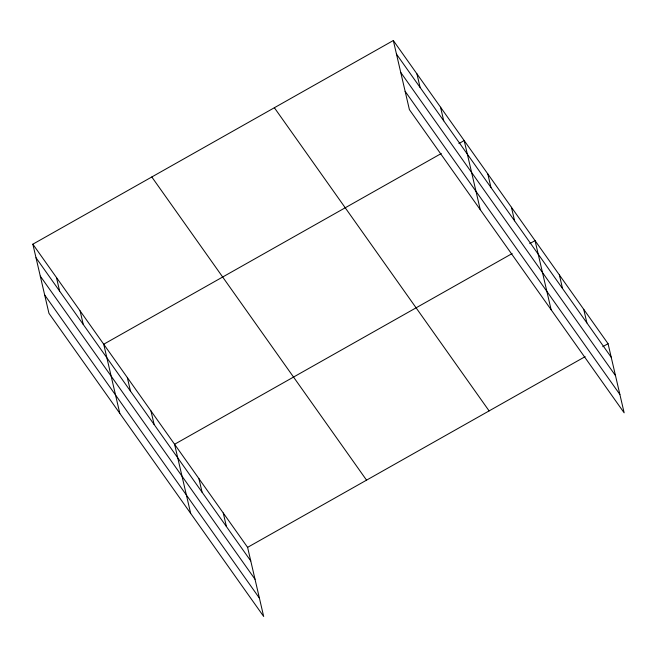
<?xml version="1.0" encoding="UTF-8"?>
<svg xmlns="http://www.w3.org/2000/svg" width="657" height="657" viewBox="0 0 657 657"><rect width="100%" height="100%" fill="white"/><g stroke="black" fill="none" stroke-linecap="round" stroke-linejoin="round"><path stroke-width="0.99" d="M32.85 244.182L247.599 547.355L263.679 616.471L48.938 313.307L32.85 244.182L393.321 40.529L608.062 343.693L624.15 412.818L409.401 109.645L393.321 40.529M441.274 153.516L103.716 344.227L119.804 413.352M458.898 143.563L464.187 140.573L480.267 209.69M512.14 253.561L174.581 444.272L190.67 513.396M529.764 243.607L535.053 240.618L551.133 309.743M247.599 547.355L585.157 356.636M602.781 346.682L608.062 343.693M396.475 54.104L611.224 357.268M400.745 72.434L615.486 375.599M405.139 91.315L619.888 394.487M274.363 107.732L489.112 410.904M151.808 176.979L366.549 480.144M36.012 257.758L250.752 560.93M40.274 276.088L255.023 579.26M44.668 294.977L259.416 598.141M583.728 309.332L586.89 322.907M559.386 274.979L562.548 288.554M511.425 207.267L514.587 220.842M487.806 173.924L490.968 187.5M440.56 107.222L443.721 120.798M416.94 73.871L420.102 87.447M223.257 512.994L226.419 526.569M198.923 478.633L202.077 492.208M150.962 410.929L154.124 424.504M127.335 377.578L130.497 391.153M80.097 310.884L83.25 324.459M56.469 277.533L59.631 291.108"/></g></svg>
